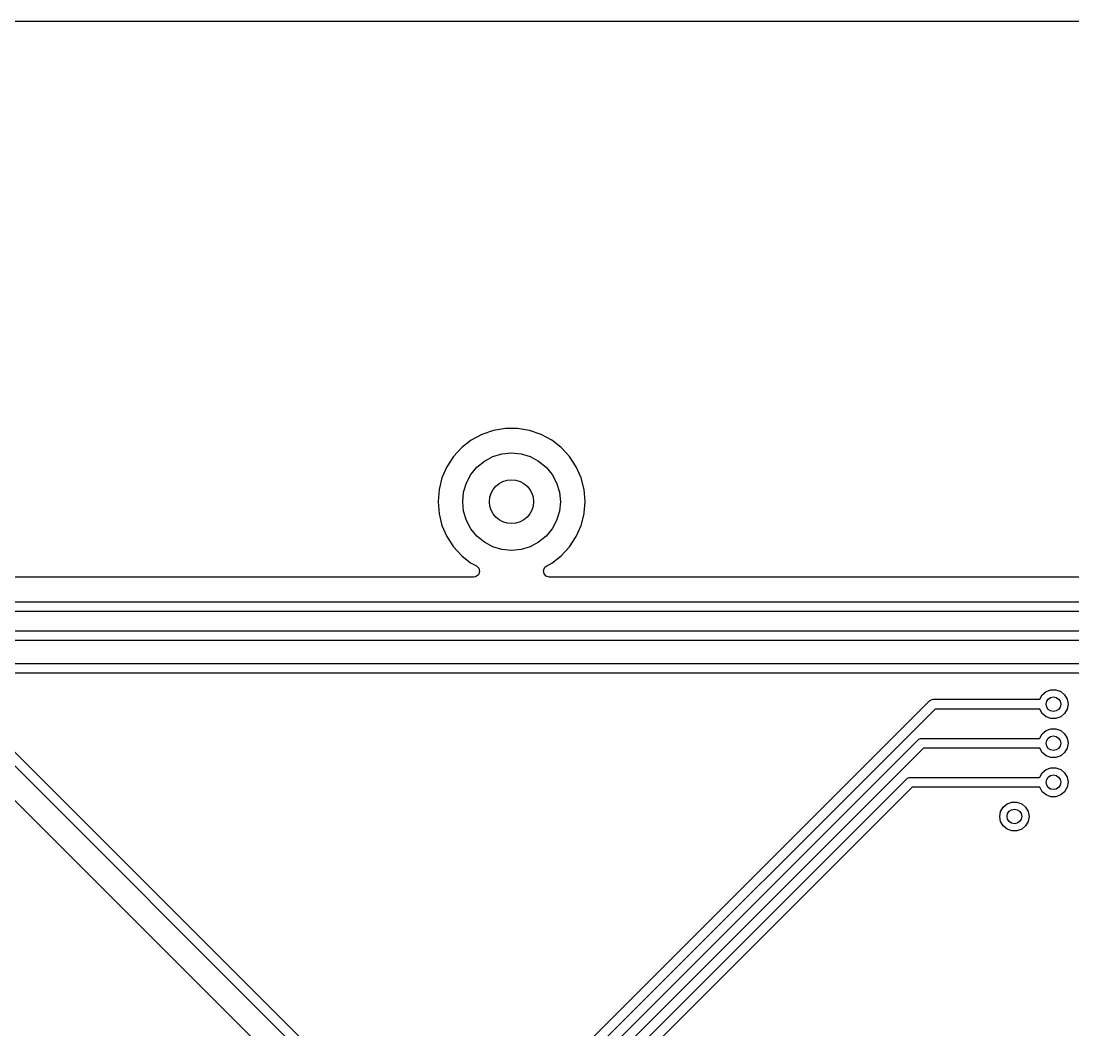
# Model space of a CAD drawing. Extents: x 2.85 to 10.26, y -4.55 to -2.42.
# Drawn here: x 6.569 to 7.417, y -3.235 to -2.421 of the extents above; entities that cross this region are included whole.
import ezdxf

# ---------------------------------------------------------------- set-up
doc = ezdxf.new("R2010")
doc.units = 0
doc.header["$MEASUREMENT"] = 0
doc.layers.add('BLACK', color=7, linetype='CONTINUOUS')

msp = doc.modelspace()

# ---------------------------------------------------------------- linework, layer by layer
at = {"layer": 'BLACK', "linetype": 'CONTINUOUS'}
for p, q in [((5.35134, -2.42128), (10.04727, -2.42128)), ((6.94076, -2.75477), (6.93215, -2.75943)), ((6.95002, -2.75159), (6.94076, -2.75477)), ((6.94076, -2.75477), (6.94076, -2.75477)), ((6.95967, -2.74998), (6.95002, -2.75159)), ((6.96946, -2.74998), (6.95967, -2.74998)), ((6.97912, -2.75159), (6.96946, -2.74998)), ((6.98838, -2.75477), (6.97912, -2.75159)), ((6.99699, -2.75943), (6.98838, -2.75477)), ((6.98838, -2.75477), (6.98838, -2.75477)), ((6.93215, -2.75943), (6.92442, -2.76544)), ((7.00471, -2.76544), (6.99699, -2.75943)), ((6.99699, -2.75943), (6.99699, -2.75943)), ((6.99699, -2.75943), (6.99699, -2.75943)), ((6.91779, -2.77265), (6.91243, -2.78084)), ((6.92442, -2.76544), (6.91779, -2.77265)), ((6.94269, -2.77632), (6.9495, -2.77268)), ((6.9495, -2.77268), (6.95689, -2.77044)), ((6.95689, -2.77044), (6.96457, -2.76968)), ((6.96457, -2.76968), (6.97225, -2.77044)), ((6.97225, -2.77044), (6.97963, -2.77268)), ((6.97963, -2.77268), (6.98644, -2.77632)), ((7.0089, -2.76999), (7.00471, -2.76544)), ((7.01134, -2.77265), (7.0089, -2.76999)), ((7.0167, -2.78084), (7.01134, -2.77265)), ((6.91243, -2.78084), (6.9085, -2.78981)), ((6.93183, -2.78718), (6.93673, -2.78122)), ((6.93673, -2.78122), (6.94269, -2.77632)), ((6.98644, -2.77632), (6.99241, -2.78122)), ((6.99241, -2.78122), (6.9973, -2.78718)), ((7.02063, -2.78981), (7.0167, -2.78084)), ((6.9085, -2.78981), (6.9061, -2.7993)), ((6.92819, -2.79399), (6.93183, -2.78718)), ((6.9973, -2.78718), (7.00094, -2.79399)), ((7.02304, -2.7993), (7.02063, -2.78981)), ((6.9061, -2.7993), (6.90529, -2.80905)), ((6.9061, -2.7993), (6.9061, -2.7993)), ((6.92595, -2.80137), (6.92819, -2.79399)), ((7.00094, -2.79399), (7.00318, -2.80137)), ((7.02384, -2.80905), (7.02304, -2.7993)), ((7.02304, -2.7993), (7.02304, -2.7993)), ((6.9252, -2.80906), (6.92595, -2.80137)), ((7.00318, -2.80137), (7.00394, -2.80906)), ((6.90529, -2.80905), (6.90529, -2.80906)), ((6.90529, -2.80906), (6.9061, -2.81881)), ((6.92595, -2.81674), (6.9252, -2.80906)), ((7.00394, -2.80906), (7.00318, -2.81674)), ((7.0231, -2.81809), (7.02384, -2.80906)), ((7.02384, -2.80906), (7.02384, -2.80905)), ((6.9061, -2.81881), (6.9061, -2.81881)), ((6.9061, -2.81881), (6.9085, -2.8283)), ((6.92819, -2.82412), (6.92595, -2.81674)), ((6.93183, -2.83093), (6.92819, -2.82412)), ((7.00094, -2.82412), (6.9973, -2.83093)), ((7.00318, -2.81674), (7.00094, -2.82412)), ((7.02063, -2.8283), (7.02304, -2.81881)), ((7.02304, -2.81881), (7.0231, -2.81809)), ((6.9085, -2.8283), (6.91243, -2.83727)), ((6.93673, -2.83689), (6.93183, -2.83093)), ((6.9973, -2.83093), (6.99241, -2.83689)), ((7.0167, -2.83727), (7.02063, -2.8283)), ((6.91243, -2.83727), (6.91779, -2.84546)), ((6.94269, -2.84179), (6.93673, -2.83689)), ((6.99241, -2.83689), (6.98644, -2.84179)), ((7.01134, -2.84546), (7.0167, -2.83727)), ((6.91779, -2.84546), (6.91779, -2.84546)), ((6.91779, -2.84546), (6.92442, -2.85267)), ((6.9495, -2.84543), (6.94269, -2.84179)), ((6.95689, -2.84767), (6.9495, -2.84543)), ((6.96457, -2.84843), (6.95689, -2.84767)), ((6.97225, -2.84767), (6.96457, -2.84843)), ((6.97963, -2.84543), (6.97225, -2.84767)), ((6.98644, -2.84179), (6.97963, -2.84543)), ((7.00471, -2.85267), (7.01134, -2.84546)), ((6.92442, -2.85267), (6.93162, -2.85827)), ((6.93162, -2.85827), (6.93215, -2.85868)), ((6.93215, -2.85868), (6.93215, -2.85868)), ((6.93215, -2.85868), (6.93622, -2.86088)), ((6.9951, -2.8597), (6.99699, -2.85868)), ((6.99699, -2.85868), (7.00471, -2.85267)), ((6.93622, -2.86088), (6.93817, -2.86282)), ((6.93876, -2.86551), (6.93781, -2.86809)), ((6.93817, -2.86282), (6.93876, -2.86551)), ((6.99041, -2.86448), (6.99155, -2.86198)), ((6.9908, -2.86721), (6.99041, -2.86448)), ((6.99155, -2.86198), (6.99292, -2.86088)), ((6.99292, -2.86088), (6.9951, -2.8597)), ((6.93389, -2.87006), (6.44983, -2.87006)), ((6.93562, -2.86974), (6.93389, -2.87006)), ((6.93781, -2.86809), (6.93562, -2.86974)), ((6.9926, -2.86928), (6.9908, -2.86721)), ((6.99524, -2.87006), (6.9926, -2.86928)), ((7.45275, -2.87006), (6.99524, -2.87006)), ((6.43504, -2.88976), (7.46294, -2.88976)), ((7.46457, -2.89764), (6.43504, -2.89764)), ((6.33676, -2.91319), (8.49463, -2.91319)), ((8.49626, -2.92106), (6.33859, -2.92106)), ((6.43504, -2.93957), (7.52224, -2.93957)), ((7.52061, -2.94744), (6.43504, -2.94744)), ((7.30231, -2.96917), (7.30373, -2.96858)), ((7.30373, -2.96858), (7.3045, -2.9685)), ((7.3045, -2.9685), (7.39046, -2.9685)), ((7.39046, -2.9685), (7.39048, -2.9684)), ((7.39048, -2.9684), (7.39253, -2.96485)), ((7.39253, -2.96485), (7.39567, -2.96221)), ((7.39567, -2.96221), (7.39952, -2.96081)), ((7.39952, -2.96081), (7.40363, -2.96081)), ((7.40363, -2.96081), (7.40748, -2.96221)), ((7.40748, -2.96221), (7.41062, -2.96485)), ((7.41062, -2.96485), (7.41267, -2.9684)), ((7.41267, -2.9684), (7.41339, -2.97244)), ((6.80759, -3.46378), (7.30172, -2.96966)), ((7.30613, -2.97638), (6.81201, -3.4705)), ((7.30172, -2.96966), (7.30231, -2.96917)), ((7.39046, -2.97638), (7.30613, -2.97638)), ((7.39048, -2.97648), (7.39046, -2.97638)), ((7.39253, -2.98003), (7.39048, -2.97648)), ((7.41267, -2.97648), (7.41062, -2.98003)), ((7.41339, -2.97244), (7.41267, -2.97648)), ((7.39567, -2.98267), (7.39253, -2.98003)), ((7.39952, -2.98407), (7.39567, -2.98267)), ((7.40363, -2.98407), (7.39952, -2.98407)), ((7.40748, -2.98267), (7.40363, -2.98407)), ((7.41062, -2.98003), (7.40748, -2.98267)), ((6.54353, -2.99072), (6.8769, -3.32408)), ((7.39253, -2.99635), (7.39567, -2.99371)), ((7.39567, -2.99371), (7.39952, -2.99231)), ((7.39952, -2.99231), (7.40363, -2.99231)), ((7.40363, -2.99231), (7.40748, -2.99371)), ((7.40748, -2.99371), (7.41062, -2.99635)), ((6.87134, -3.32966), (6.53912, -2.99744)), ((6.91063, -3.38302), (7.29249, -3.00115)), ((7.29249, -3.00115), (7.29309, -3.00066)), ((7.29309, -3.00066), (7.2935, -3.00049)), ((7.2935, -3.00049), (7.29451, -3.00008)), ((7.29451, -3.00008), (7.29528, -3)), ((7.29528, -3), (7.39046, -3)), ((7.39046, -3), (7.39048, -2.9999)), ((7.39048, -2.9999), (7.39253, -2.99635)), ((7.41062, -2.99635), (7.41267, -2.9999)), ((7.41267, -2.9999), (7.41339, -3.00394)), ((7.29691, -3.00787), (6.91619, -3.38859)), ((7.39046, -3.00787), (7.29691, -3.00787)), ((7.39048, -3.00798), (7.39046, -3.00787)), ((7.39253, -3.01153), (7.39048, -3.00798)), ((7.41267, -3.00798), (7.41062, -3.01153)), ((7.41339, -3.00394), (7.41267, -3.00798)), ((6.53239, -3.01858), (6.84918, -3.33538)), ((7.39567, -3.01417), (7.39253, -3.01153)), ((7.39952, -3.01557), (7.39567, -3.01417)), ((7.40363, -3.01557), (7.39952, -3.01557)), ((7.40748, -3.01417), (7.40363, -3.01557)), ((7.41062, -3.01153), (7.40748, -3.01417)), ((7.39048, -3.03139), (7.39253, -3.02784)), ((7.39253, -3.02784), (7.39567, -3.0252)), ((7.39567, -3.0252), (7.39952, -3.0238)), ((7.39952, -3.0238), (7.40363, -3.0238)), ((7.40363, -3.0238), (7.40748, -3.0252)), ((7.40748, -3.0252), (7.41062, -3.02784)), ((7.41062, -3.02784), (7.41267, -3.03139)), ((6.77261, -3.54331), (7.28327, -3.03265)), ((7.28327, -3.03265), (7.28386, -3.03216)), ((7.28386, -3.03216), (7.28528, -3.03157)), ((7.28528, -3.03157), (7.28605, -3.0315)), ((7.28605, -3.0315), (7.39046, -3.0315)), ((7.39046, -3.0315), (7.39048, -3.03139)), ((7.41267, -3.03139), (7.41339, -3.03543)), ((7.41339, -3.03543), (7.41267, -3.03947)), ((7.28768, -3.03937), (6.77702, -3.55003)), ((7.39046, -3.03937), (7.28768, -3.03937)), ((7.39048, -3.03947), (7.39046, -3.03937)), ((7.39253, -3.04303), (7.39048, -3.03947)), ((7.39567, -3.04566), (7.39253, -3.04303)), ((7.41062, -3.04303), (7.40748, -3.04566)), ((7.41267, -3.03947), (7.41062, -3.04303)), ((7.36103, -3.0554), (7.36417, -3.05276)), ((7.36417, -3.05276), (7.36803, -3.05136)), ((7.36803, -3.05136), (7.37213, -3.05136)), ((7.37213, -3.05136), (7.37598, -3.05276)), ((7.37598, -3.05276), (7.37913, -3.0554)), ((7.39952, -3.04706), (7.39567, -3.04566)), ((7.40363, -3.04706), (7.39952, -3.04706)), ((7.40748, -3.04566), (7.40363, -3.04706)), ((7.35827, -3.06299), (7.35898, -3.05895)), ((7.35898, -3.05895), (7.36103, -3.0554)), ((7.37913, -3.0554), (7.38118, -3.05895)), ((7.38118, -3.05895), (7.38189, -3.06299)), ((7.35898, -3.06703), (7.35827, -3.06299)), ((7.36103, -3.07058), (7.35898, -3.06703)), ((7.36417, -3.07322), (7.36103, -3.07058)), ((7.37913, -3.07058), (7.37598, -3.07322)), ((7.38118, -3.06703), (7.37913, -3.07058)), ((7.38189, -3.06299), (7.38118, -3.06703)), ((7.36803, -3.07462), (7.36417, -3.07322)), ((7.37213, -3.07462), (7.36803, -3.07462)), ((7.37598, -3.07322), (7.37213, -3.07462))]:
    msp.add_line(p, q, dxfattribs=at)
at = {"layer": 'BLACK'}
for centre, radius in [((6.96457, -2.80906), 0.01772), ((7.40157, -2.97244), 0.00591), ((7.40157, -3.00394), 0.00591), ((7.40157, -3.03543), 0.00591), ((7.37008, -3.06299), 0.00591)]:
    msp.add_circle(centre, radius, dxfattribs=at)

doc.saveas('drawing.dxf')
